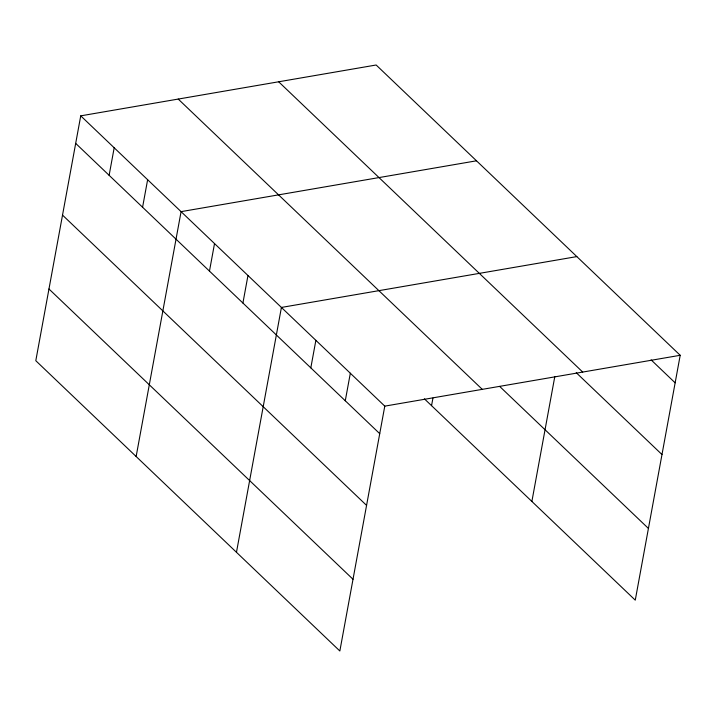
<?xml version="1.0" encoding="UTF-8"?>
<svg xmlns="http://www.w3.org/2000/svg" width="716" height="716" viewBox="0 0 716 716"><rect width="100%" height="100%" fill="white"/><g stroke="black" fill="none" stroke-linecap="round" stroke-linejoin="round"><path stroke-width="1.07" d="M80.738 115.849L35.8 360.712L339.849 650.996L384.787 406.133L80.738 115.849L376.151 65.004L680.2 355.288L635.262 600.151L424.382 398.821M109.127 175.322L114.184 147.782M142.574 207.246L147.63 179.716M136.138 456.504L181.076 211.641L476.489 160.805M209.466 271.113L214.523 243.574M242.912 303.038L247.969 275.508M236.468 552.296L281.415 307.433L576.827 256.596M310.816 367.872L315.872 340.333M345.273 400.772L350.33 373.233M431.551 405.659L432.947 398.051M531.881 501.451L554.819 376.491M384.787 406.133L680.2 355.288M651.104 359.871L675.143 382.827M278.667 81.785L582.717 372.069M576.237 372.678L661.987 454.544M499.652 386.398L648.419 528.435M178.23 99.077L482.271 389.352M75.69 143.388L379.731 433.663M62.525 215.104L366.574 505.389M48.965 288.995L353.015 579.271"/></g></svg>
